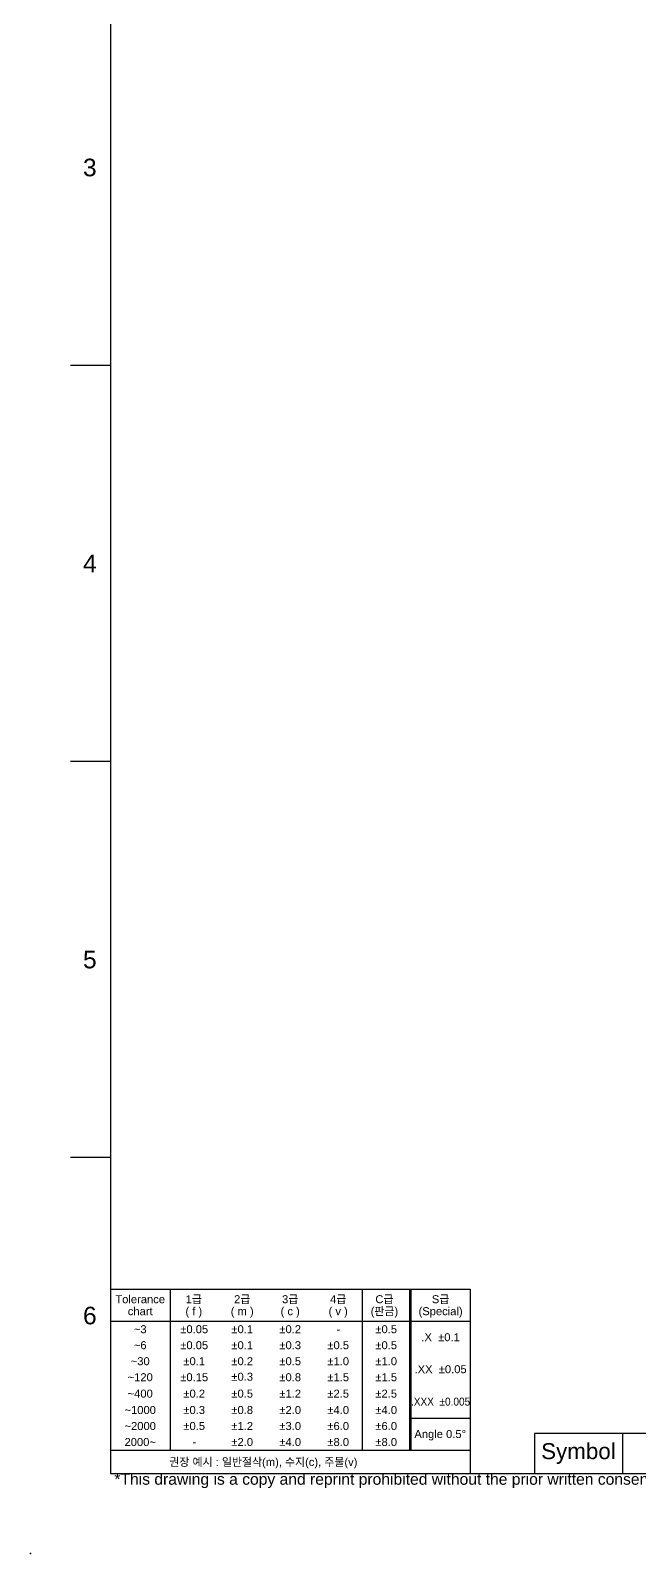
# Model space of a CAD drawing. Header units: millimetres. Extents: x -270 to 146, y -60 to 232.
# Drawn here: x -270 to -193.9, y -60 to 130.4 of the extents above; entities that cross this region are included whole.
import ezdxf

# ---------------------------------------------------------------- set-up
doc = ezdxf.new("R2010")
doc.units = ezdxf.units.MM
doc.linetypes.add('PHANTOM2', pattern=[31.75, 15.875, -3.175, 3.175, -3.175, 3.175, -3.175])
doc.layers.get('0').update_dxf_attribs({"lineweight": 25})
doc.layers.add('Default', color=7, linetype='Continuous')
doc.layers.add('Template', color=7, linetype='Continuous')
doc.styles.add('textstyle12', font='standard')
doc.styles.add('textstyle126', font='standard')
doc.styles.add('textstyle13', font='standard')
doc.styles.add('textstyle14', font='standard')
doc.styles.add('textstyle15', font='standard')
doc.styles.add('textstyle16', font='standard')
doc.styles.add('textstyle17', font='standard')
doc.styles.add('textstyle18', font='standard')
doc.styles.add('textstyle19', font='standard')
doc.styles.add('textstyle20', font='standard')
doc.styles.add('textstyle21', font='standard')
doc.styles.add('textstyle22', font='standard')
doc.styles.add('textstyle23', font='standard')
doc.styles.add('textstyle24', font='standard')
doc.styles.add('textstyle25', font='standard')
doc.styles.add('textstyle26', font='standard')
doc.styles.add('textstyle27', font='standard')
doc.styles.add('textstyle28', font='standard')
doc.styles.add('textstyle29', font='standard')
doc.styles.add('textstyle30', font='standard')
doc.styles.add('textstyle31', font='standard')
doc.styles.add('textstyle32', font='standard')
doc.styles.add('textstyle33', font='standard')
doc.styles.add('textstyle34', font='standard')
doc.styles.add('textstyle35', font='standard')
doc.styles.add('textstyle36', font='standard')
doc.styles.add('textstyle37', font='standard')
doc.styles.add('textstyle38', font='standard')
doc.styles.add('textstyle39', font='standard')
doc.styles.add('textstyle40', font='standard')
doc.styles.add('textstyle41', font='standard')
doc.styles.add('textstyle42', font='standard')
doc.styles.add('textstyle43', font='standard')
doc.styles.add('textstyle44', font='standard')
doc.styles.add('textstyle45', font='standard')
doc.styles.add('textstyle46', font='standard')
doc.styles.add('textstyle47', font='standard')
doc.styles.add('textstyle48', font='standard')
doc.styles.add('textstyle49', font='standard')
doc.styles.add('textstyle50', font='standard')
doc.styles.add('textstyle51', font='standard')
doc.styles.add('textstyle52', font='standard')
doc.styles.add('textstyle53', font='standard')
doc.styles.add('textstyle54', font='standard')
doc.styles.add('textstyle55', font='standard')
doc.styles.add('textstyle56', font='standard')
doc.styles.add('textstyle57', font='standard')
doc.styles.add('textstyle58', font='standard')
doc.styles.add('textstyle59', font='standard')
doc.styles.add('textstyle60', font='standard')
doc.styles.add('textstyle61', font='standard')
doc.styles.add('textstyle62', font='standard')
doc.styles.add('textstyle63', font='standard')
doc.styles.add('textstyle64', font='standard')
doc.styles.add('textstyle65', font='standard')
doc.styles.add('textstyle66', font='standard')
doc.styles.add('textstyle67', font='standard')
doc.styles.add('textstyle68', font='standard')
doc.styles.add('textstyle69', font='standard')
doc.styles.add('textstyle70', font='standard')
doc.styles.add('textstyle71', font='standard')
doc.styles.add('textstyle83', font='standard')
doc.styles.add('textstyle84', font='standard')
doc.styles.add('textstyle85', font='standard')
doc.styles.add('textstyle86', font='standard')
doc.styles.add('textstyle87', font='standard')

# ---------------------------------------------------------------- blocks, each defined once
blk = doc.blocks.new('Block99')
at = {"layer": 'Template', "color": 7, "linetype": 'Continuous'}
for p, q in [((-0.03, 23.04), (44.97, 23.04)), ((7.47, 23.04), (7.47, 2.94)), ((31.47, 23.04), (31.47, 2.94)), ((37.37, 23.04), (37.37, 2.94)), ((37.57, 23.04), (37.57, 2.94)), ((44.97, 23.04), (44.97, -0.06)), ((-0.03, 19.04), (44.97, 19.04)), ((37.37, 6.94), (44.97, 6.94)), ((-0.03, 2.94), (44.97, 2.94))]:
    blk.add_line(p, q, dxfattribs=at)
at = {"layer": 'Template', "color": 7, "linetype": 'PHANTOM2'}
for p, q in [((37.37, 22.97), (37.47, 23.04)), ((37.47, 19.04), (37.57, 18.98))]:
    blk.add_line(p, q, dxfattribs=at)
at = {"layer": 'Template', "color": 7, "char_height": 1}
for s, insert, attachment_point, style in [('{\\pxsm0.9;\\fArial|b0||i0||c0|p34;\\W1.;Tolerance\\Pchart\\P}', (3.72, 22.29), 2, 'textstyle12'), ('{\\pxsm0.9;\\fArial|b0||i0||c0|p34;\\W1.;1급\\P( f )\\P}', (10.42, 22.29), 2, 'textstyle13'), ('{\\pxsm0.9;\\fArial|b0||i0||c0|p34;\\W1.;2급\\P( m )\\P}', (16.47, 22.29), 2, 'textstyle14'), ('{\\pxsm0.9;\\fArial|b0||i0||c0|p34;\\W1.;3급\\P( c )\\P}', (22.47, 22.29), 2, 'textstyle15'), ('{\\pxsm0.9;\\fArial|b0||i0||c0|p34;\\W1.;4급\\P( v )\\P}', (28.47, 22.29), 2, 'textstyle16'), ('{\\pxsm0.9;\\fArial|b0||i0||c0|p34;\\W1.;C급\\P(판금)\\P}', (34.25, 22.29), 2, 'textstyle17'), ('{\\pxsm0.9;\\fArial|b0||i0||c0|p34;\\W1.;S급\\P(Special)\\P}', (41.27, 22.29), 2, 'textstyle18'), ('{\\pxsm0.9;\\fArial|b0||i0||c0|p34;\\W1.;~3\\P}', (3.72, 18.54), 2, 'textstyle19'), ('{\\pxsm0.9;\\fArial|b0||i0||c0|p34;\\W1.;%%p0.05\\P}', (10.47, 18.54), 2, 'textstyle20'), ('{\\pxsm0.9;\\fArial|b0||i0||c0|p34;\\W1.;%%p0.1\\P}', (16.47, 18.54), 2, 'textstyle21'), ('{\\pxsm0.9;\\fArial|b0||i0||c0|p34;\\W1.;%%p0.2\\P}', (22.47, 18.54), 2, 'textstyle22'), ('{\\pxsm0.9;\\fArial|b0||i0||c0|p34;\\W1.;-\\P}', (28.47, 18.54), 2, 'textstyle23'), ('{\\pxsm0.9;\\fArial|b0||i0||c0|p34;\\W1.;%%p0.5\\P}', (34.47, 18.54), 2, 'textstyle24'), ('{\\pxsm0.9;\\fArial|b0||i0||c0|p34;\\W1.;.X  %%p0.1\\P}', (41.27, 17.54), 2, 'textstyle25'), ('{\\pxsm0.9;\\fArial|b0||i0||c0|p34;\\W1.;~6\\P}', (3.72, 16.54), 2, 'textstyle61'), ('{\\pxsm0.9;\\fArial|b0||i0||c0|p34;\\W1.;%%p0.05\\P}', (10.47, 16.54), 2, 'textstyle26'), ('{\\pxsm0.9;\\fArial|b0||i0||c0|p34;\\W1.;%%p0.1\\P}', (16.47, 16.54), 2, 'textstyle27'), ('{\\pxsm0.9;\\fArial|b0||i0||c0|p34;\\W1.;%%p0.3\\P}', (22.47, 16.54), 2, 'textstyle40'), ('{\\pxsm0.9;\\fArial|b0||i0||c0|p34;\\W1.;%%p0.5\\P}', (28.47, 16.54), 2, 'textstyle53'), ('{\\pxsm0.9;\\fArial|b0||i0||c0|p34;\\W1.;%%p0.5\\P}', (34.47, 16.54), 2, 'textstyle54'), ('{\\pxsm0.9;\\fArial|b0||i0||c0|p34;\\W1.;~30\\P}', (3.72, 14.54), 2, 'textstyle62'), ('{\\pxsm0.9;\\fArial|b0||i0||c0|p34;\\W1.;%%p0.1\\P}', (10.47, 14.54), 2, 'textstyle28'), ('{\\pxsm0.9;\\fArial|b0||i0||c0|p34;\\W1.;%%p0.2\\P}', (16.47, 14.54), 2, 'textstyle39'), ('{\\pxsm0.9;\\fArial|b0||i0||c0|p34;\\W1.;%%p0.5\\P}', (22.47, 14.54), 2, 'textstyle41'), ('{\\pxsm0.9;\\fArial|b0||i0||c0|p34;\\W1.;%%p1.0\\P}', (28.47, 14.54), 2, 'textstyle52'), ('{\\pxsm0.9;\\fArial|b0||i0||c0|p34;\\W1.;%%p1.0\\P}', (34.47, 14.54), 2, 'textstyle55'), ('{\\pxsm0.9;\\fArial|b0||i0||c0|p34;\\W1.;.XX  %%p0.05\\P}', (41.27, 13.54), 2, 'textstyle68'), ('{\\pxsm0.9;\\fArial|b0||i0||c0|p34;\\W1.;~120\\P}', (3.72, 12.54), 2, 'textstyle63'), ('{\\pxsm0.9;\\fArial|b0||i0||c0|p34;\\W1.;%%p0.15\\P}', (10.47, 12.54), 2, 'textstyle29'), ('{\\pxsm0.9;\\fArial|b0||i0||c0|p34;\\W1.;%%p0.3\\P}', (16.47, 12.6), 2, 'textstyle38'), ('{\\pxsm0.9;\\fArial|b0||i0||c0|p34;\\W1.;%%p0.8\\P}', (22.47, 12.54), 2, 'textstyle42'), ('{\\pxsm0.9;\\fArial|b0||i0||c0|p34;\\W1.;%%p1.5\\P}', (28.47, 12.54), 2, 'textstyle51'), ('{\\pxsm0.9;\\fArial|b0||i0||c0|p34;\\W1.;%%p1.5\\P}', (34.47, 12.54), 2, 'textstyle56'), ('{\\pxsm0.9;\\fArial|b0||i0||c0|p34;\\W1.;~400\\P}', (3.72, 10.49), 2, 'textstyle64'), ('{\\pxsm0.9;\\fArial|b0||i0||c0|p34;\\W1.;%%p0.2\\P}', (10.47, 10.49), 2, 'textstyle30'), ('{\\pxsm0.9;\\fArial|b0||i0||c0|p34;\\W1.;%%p0.5\\P}', (16.47, 10.49), 2, 'textstyle37'), ('{\\pxsm0.9;\\fArial|b0||i0||c0|p34;\\W1.;%%p1.2\\P}', (22.47, 10.49), 2, 'textstyle43'), ('{\\pxsm0.9;\\fArial|b0||i0||c0|p34;\\W1.;%%p2.5\\P}', (28.47, 10.49), 2, 'textstyle57'), ('{\\pxsm0.9;\\fArial|b0||i0||c0|p34;\\W1.;%%p2.5\\P}', (34.47, 10.49), 2, 'textstyle50'), ('{\\pxsm0.9;\\fArial|b0||i0||c0|p34;\\W1.;~1000\\P}', (3.72, 8.44), 2, 'textstyle65'), ('{\\pxsm0.9;\\fArial|b0||i0||c0|p34;\\W1.;%%p0.3\\P}', (10.47, 8.44), 2, 'textstyle31'), ('{\\pxsm0.9;\\fArial|b0||i0||c0|p34;\\W1.;%%p0.8\\P}', (16.47, 8.44), 2, 'textstyle36'), ('{\\pxsm0.9;\\fArial|b0||i0||c0|p34;\\W1.;%%p2.0\\P}', (22.47, 8.44), 2, 'textstyle44'), ('{\\pxsm0.9;\\fArial|b0||i0||c0|p34;\\W1.;%%p4.0\\P}', (28.47, 8.44), 2, 'textstyle49'), ('{\\pxsm0.9;\\fArial|b0||i0||c0|p34;\\W1.;%%p4.0\\P}', (34.47, 8.44), 2, 'textstyle60'), ('{\\pxsm0.9;\\fArial|b0||i0||c0|p34;\\W0.9;.XXX  %%p0.005\\P}', (41.27, 9.49), 2, 'textstyle69'), ('{\\pxsm0.9;\\fArial|b0||i0||c0|p34;\\W1.;~2000\\P}', (3.72, 6.44), 2, 'textstyle66'), ('{\\pxsm0.9;\\fArial|b0||i0||c0|p34;\\W1.;%%p0.5\\P}', (10.47, 6.44), 2, 'textstyle32'), ('{\\pxsm0.9;\\fArial|b0||i0||c0|p34;\\W1.;%%p1.2\\P}', (16.47, 6.44), 2, 'textstyle35'), ('{\\pxsm0.9;\\fArial|b0||i0||c0|p34;\\W1.;%%p3.0\\P}', (22.47, 6.44), 2, 'textstyle45'), ('{\\pxsm0.9;\\fArial|b0||i0||c0|p34;\\W1.;%%p6.0\\P}', (28.47, 6.44), 2, 'textstyle48'), ('{\\pxsm0.9;\\fArial|b0||i0||c0|p34;\\W1.;%%p6.0\\P}', (34.47, 6.44), 2, 'textstyle59'), ('{\\pxsm0.9;\\fArial|b0||i0||c0|p34;\\W1.;2000~\\P}', (3.72, 4.44), 2, 'textstyle67'), ('{\\pxsm0.9;\\fArial|b0||i0||c0|p34;\\W1.;-\\P}', (10.47, 4.44), 2, 'textstyle33'), ('{\\pxsm0.9;\\fArial|b0||i0||c0|p34;\\W1.;%%p2.0\\P}', (16.47, 4.44), 2, 'textstyle34'), ('{\\pxsm0.9;\\fArial|b0||i0||c0|p34;\\W1.;%%p4.0\\P}', (22.47, 4.44), 2, 'textstyle46'), ('{\\pxsm0.9;\\fArial|b0||i0||c0|p34;\\W1.;%%p8.0\\P}', (28.47, 4.44), 2, 'textstyle47'), ('{\\pxsm0.9;\\fArial|b0||i0||c0|p34;\\W1.;%%p8.0\\P}', (34.47, 4.44), 2, 'textstyle58'), ('{\\pxsm0.9;\\fArial|b0||i0||c0|p34;\\W1.;Angle 0.5%%d\\P}', (41.22, 5.44), 2, 'textstyle70'), ('{\\pxsm0.9;\\fArial|b0||i0||c0|p34;\\W1.;권장 예시 : 일반절삭(m), 수지(c), 주물(v)\\P}', (7.36, 1.94), 1, 'textstyle71')]:
    blk.add_mtext(s, dxfattribs=dict(at, insert=insert, attachment_point=attachment_point, style=style))
blk = doc.blocks.new('Error Sample1')
at = {"layer": 'Default', "color": 7, "linetype": 'Continuous'}
blk.add_line((63, 15), (63, 10), dxfattribs=at)
at = {"layer": 'Template', "color": 7, "linetype": 'Continuous'}
for p, q in [((10, 287), (10, 10)), ((10, 148.5), (5, 148.5)), ((10, 99), (5, 99)), ((10, 49.5), (5, 49.5)), ((161, 15), (63, 15)), ((74, 15), (74, 10)), ((10, 10), (411, 10))]:
    blk.add_line(p, q, dxfattribs=at)
at = {"layer": 'Template', "color": 7, "linetype": 'PHANTOM2'}
blk.add_point((0, 0), dxfattribs=at)
at = {"layer": 'Default', "color": 7}
blk.add_blockref('Block99', (10, 10), dxfattribs=at)
at = {"layer": 'Default', "insert": (68.5, 12.5), "char_height": 2, "width": 12.1, "attachment_point": 5, "style": 'textstyle126'}
blk.add_mtext('{\\fArial|b0||i0||c0|p34;\\C7;\\H2.;\\W1.;Symbol}', dxfattribs=at)
at = {"layer": 'Template', "color": 7, "attachment_point": 1}
for s, insert, char_height, style in [('{\\pxsm0.9;\\fArial|b0||i0||c0|p34;\\W1.;3\\P}', (6.56522, 174.35), 2.2, 'textstyle83'), ('{\\pxsm0.9;\\fArial|b0||i0||c0|p34;\\W1.;4\\P}', (6.56522, 124.85), 2.2, 'textstyle84'), ('{\\pxsm0.9;\\fArial|b0||i0||c0|p34;\\W1.;5\\P}', (6.56522, 75.35), 2.2, 'textstyle85'), ('{\\pxsm0.9;\\fArial|b0||i0||c0|p34;\\W1.;6\\P}', (6.56522, 30.85), 2.2, 'textstyle87'), ('{\\pxsm0.9;\\fArial|b0||i0||c0|p34;\\W1.;*This drawing is a copy and reprint prohibited without the prior written consent of the assets of the Company(BOS-16-003)*\\P}', (10.49, 10), 1.4, 'textstyle86')]:
    blk.add_mtext(s, dxfattribs=dict(at, insert=insert, char_height=char_height, style=style))

msp = doc.modelspace()

# ---------------------------------------------------------------- block references
msp.add_blockref('Error Sample1', (-270, -60))

doc.saveas('drawing.dxf')
